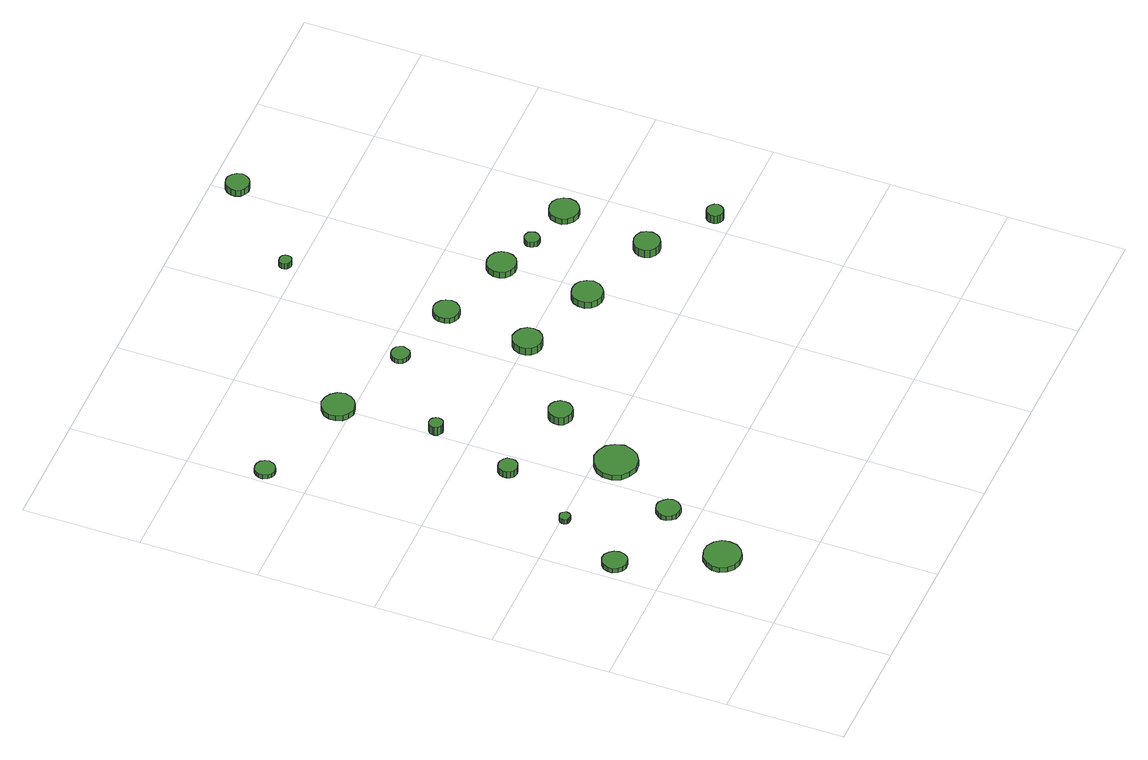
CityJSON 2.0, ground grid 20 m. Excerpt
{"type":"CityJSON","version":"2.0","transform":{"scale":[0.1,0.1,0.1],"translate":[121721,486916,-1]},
"CityObjects":{
"tree1":{"type":"SolitaryVegetationObject","attributes":{"function":"something"},"geometry":[{"type":"MultiSurface","lod":"1","boundaries":[[[0,1,2,3,4,5,6,7,8,9,10,11,12,13,14]],[[15,16,17,18,19,20,21,22,23,24,25,26,27,28,29]],[[0,29,28,1]],[[1,28,27,2]],[[2,27,26,3]],[[3,26,25,4]],[[4,25,24,5]],[[5,24,23,6]],[[6,23,22,7]],[[7,22,21,8]],[[8,21,20,9]],[[9,20,19,10]],[[10,19,18,11]],[[11,18,17,12]],[[12,17,16,13]],[[13,16,15,14]],[[14,15,29,0]]]}]},
"tree2":{"type":"SolitaryVegetationObject","attributes":{"function":"something"},"geometry":[{"type":"MultiSurface","lod":"1","boundaries":[[[30,31,32,33,34,35,36,37,38,39,40,41,42,43,44]],[[45,46,47,48,49,50,51,52,53,54,55,56,57,58,59]],[[30,59,58,31]],[[31,58,57,32]],[[32,57,56,33]],[[33,56,55,34]],[[34,55,54,35]],[[35,54,53,36]],[[36,53,52,37]],[[37,52,51,38]],[[38,51,50,39]],[[39,50,49,40]],[[40,49,48,41]],[[41,48,47,42]],[[42,47,46,43]],[[43,46,45,44]],[[44,45,59,30]]]}]},
"tree3":{"type":"SolitaryVegetationObject","attributes":{"function":"something"},"geometry":[{"type":"MultiSurface","lod":"1","boundaries":[[[60,61,62,63,64,65,66,67,68,69,70,71,72,73,74]],[[75,76,77,78,79,80,81,82,83,84,85,86,87,88,89]],[[60,89,88,61]],[[61,88,87,62]],[[62,87,86,63]],[[63,86,85,64]],[[64,85,84,65]],[[65,84,83,66]],[[66,83,82,67]],[[67,82,81,68]],[[68,81,80,69]],[[69,80,79,70]],[[70,79,78,71]],[[71,78,77,72]],[[72,77,76,73]],[[73,76,75,74]],[[74,75,89,60]]]}]},
"tree4":{"type":"SolitaryVegetationObject","attributes":{"function":"something"},"geometry":[{"type":"MultiSurface","lod":"1","boundaries":[[[90,91,92,93,94,95,96,97,98,99,100,101,102,103,104]],[[105,106,107,108,109,110,111,112,113,114,115,116,117,118,119]],[[90,119,118,91]],[[91,118,117,92]],[[92,117,116,93]],[[93,116,115,94]],[[94,115,114,95]],[[95,114,113,96]],[[96,113,112,97]],[[97,112,111,98]],[[98,111,110,99]],[[99,110,109,100]],[[100,109,108,101]],[[101,108,107,102]],[[102,107,106,103]],[[103,106,105,104]],[[104,105,119,90]]]}]},
"tree5":{"type":"SolitaryVegetationObject","attributes":{"function":"something"},"geometry":[{"type":"MultiSurface","lod":"1","boundaries":[[[120,121,122,123,124,125,126,127,128,129,130,131,132,133,134]],[[135,136,137,138,139,140,141,142,143,144,145,146,147,148,149]],[[120,149,148,121]],[[121,148,147,122]],[[122,147,146,123]],[[123,146,145,124]],[[124,145,144,125]],[[125,144,143,126]],[[126,143,142,127]],[[127,142,141,128]],[[128,141,140,129]],[[129,140,139,130]],[[130,139,138,131]],[[131,138,137,132]],[[132,137,136,133]],[[133,136,135,134]],[[134,135,149,120]]]}]},
"tree6":{"type":"SolitaryVegetationObject","attributes":{"function":"something"},"geometry":[{"type":"MultiSurface","lod":"1","boundaries":[[[150,151,152,153,154,155,156,157,158,159,160,161,162,163,164]],[[165,166,167,168,169,170,171,172,173,174,175,176,177,178,179]],[[150,179,178,151]],[[151,178,177,152]],[[152,177,176,153]],[[153,176,175,154]],[[154,175,174,155]],[[155,174,173,156]],[[156,173,172,157]],[[157,172,171,158]],[[158,171,170,159]],[[159,170,169,160]],[[160,169,168,161]],[[161,168,167,162]],[[162,167,166,163]],[[163,166,165,164]],[[164,165,179,150]]]}]},
"tree7":{"type":"SolitaryVegetationObject","attributes":{"function":"something"},"geometry":[{"type":"MultiSurface","lod":"1","boundaries":[[[180,181,182,183,184,185,186,187,188,189,190,191,192,193,194]],[[195,196,197,198,199,200,201,202,203,204,205,206,207,208,209]],[[180,209,208,181]],[[181,208,207,182]],[[182,207,206,183]],[[183,206,205,184]],[[184,205,204,185]],[[185,204,203,186]],[[186,203,202,187]],[[187,202,201,188]],[[188,201,200,189]],[[189,200,199,190]],[[190,199,198,191]],[[191,198,197,192]],[[192,197,196,193]],[[193,196,195,194]],[[194,195,209,180]]]}]},
"tree8":{"type":"SolitaryVegetationObject","attributes":{"function":"something"},"geometry":[{"type":"MultiSurface","lod":"1","boundaries":[[[210,211,212,213,214,215,216,217,218,219,220,221,222,223,224]],[[225,226,227,228,229,230,231,232,233,234,235,236,237,238,239]],[[210,239,238,211]],[[211,238,237,212]],[[212,237,236,213]],[[213,236,235,214]],[[214,235,234,215]],[[215,234,233,216]],[[216,233,232,217]],[[217,232,231,218]],[[218,231,230,219]],[[219,230,229,220]],[[220,229,228,221]],[[221,228,227,222]],[[222,227,226,223]],[[223,226,225,224]],[[224,225,239,210]]]}]},
"tree9":{"type":"SolitaryVegetationObject","attributes":{"function":"something"},"geometry":[{"type":"MultiSurface","lod":"1","boundaries":[[[240,241,242,243,244,245,246,247,248,249,250,251,252,253,254]],[[255,256,257,258,259,260,261,262,263,264,265,266,267,268,269]],[[240,269,268,241]],[[241,268,267,242]],[[242,267,266,243]],[[243,266,265,244]],[[244,265,264,245]],[[245,264,263,246]],[[246,263,262,247]],[[247,262,261,248]],[[248,261,260,249]],[[249,260,259,250]],[[250,259,258,251]],[[251,258,257,252]],[[252,257,256,253]],[[253,256,255,254]],[[254,255,269,240]]]}]},
"tree10":{"type":"SolitaryVegetationObject","attributes":{"function":"something"},"geometry":[{"type":"MultiSurface","lod":"1","boundaries":[[[270,271,272,273,274,275,276,277,278,279,280,281,282,283,284]],[[285,286,287,288,289,290,291,292,293,294,295,296,297,298,299]],[[270,299,298,271]],[[271,298,297,272]],[[272,297,296,273]],[[273,296,295,274]],[[274,295,294,275]],[[275,294,293,276]],[[276,293,292,277]],[[277,292,291,278]],[[278,291,290,279]],[[279,290,289,280]],[[280,289,288,281]],[[281,288,287,282]],[[282,287,286,283]],[[283,286,285,284]],[[284,285,299,270]]]}]},
"tree11":{"type":"SolitaryVegetationObject","attributes":{"function":"something"},"geometry":[{"type":"MultiSurface","lod":"1","boundaries":[[[300,301,302,303,304,305,306,307,308,309,310,311,312,313,314]],[[315,316,317,318,319,320,321,322,323,324,325,326,327,328,329]],[[300,329,328,301]],[[301,328,327,302]],[[302,327,326,303]],[[303,326,325,304]],[[304,325,324,305]],[[305,324,323,306]],[[306,323,322,307]],[[307,322,321,308]],[[308,321,320,309]],[[309,320,319,310]],[[310,319,318,311]],[[311,318,317,312]],[[312,317,316,313]],[[313,316,315,314]],[[314,315,329,300]]]}]},
"tree12":{"type":"SolitaryVegetationObject","attributes":{"function":"something"},"geometry":[{"type":"MultiSurface","lod":"1","boundaries":[[[330,331,332,333,334,335,336,337,338,339,340,341,342,343,344]],[[345,346,347,348,349,350,351,352,353,354,355,356,357,358,359]],[[330,359,358,331]],[[331,358,357,332]],[[332,357,356,333]],[[333,356,355,334]],[[334,355,354,335]],[[335,354,353,336]],[[336,353,352,337]],[[337,352,351,338]],[[338,351,350,339]],[[339,350,349,340]],[[340,349,348,341]],[[341,348,347,342]],[[342,347,346,343]],[[343,346,345,344]],[[344,345,359,330]]]}]},
"tree13":{"type":"SolitaryVegetationObject","attributes":{"function":"something"},"geometry":[{"type":"MultiSurface","lod":"1","boundaries":[[[360,361,362,363,364,365,366,367,368,369,370,371,372,373,374]],[[375,376,377,378,379,380,381,382,383,384,385,386,387,388,389]],[[360,389,388,361]],[[361,388,387,362]],[[362,387,386,363]],[[363,386,385,364]],[[364,385,384,365]],[[365,384,383,366]],[[366,383,382,367]],[[367,382,381,368]],[[368,381,380,369]],[[369,380,379,370]],[[370,379,378,371]],[[371,378,377,372]],[[372,377,376,373]],[[373,376,375,374]],[[374,375,389,360]]]}]},
"tree14":{"type":"SolitaryVegetationObject","attributes":{"function":"something"},"geometry":[{"type":"MultiSurface","lod":"1","boundaries":[[[390,391,392,393,394,395,396,397,398,399,400,401,402,403,404]],[[405,406,407,408,409,410,411,412,413,414,415,416,417,418,419]],[[390,419,418,391]],[[391,418,417,392]],[[392,417,416,393]],[[393,416,415,394]],[[394,415,414,395]],[[395,414,413,396]],[[396,413,412,397]],[[397,412,411,398]],[[398,411,410,399]],[[399,410,409,400]],[[400,409,408,401]],[[401,408,407,402]],[[402,407,406,403]],[[403,406,405,404]],[[404,405,419,390]]]}]},
"tree15":{"type":"SolitaryVegetationObject","attributes":{"function":"something"}},
"tree16":{"type":"SolitaryVegetationObject","attributes":{"function":"something"},"geometry":[{"type":"MultiSurface","lod":"1","boundaries":[[[420,421,422,423,424,425,426,427,428,429,430,431,432,433,434]],[[435,436,437,438,439,440,441,442,443,444,445,446,447,448,449]],[[420,449,448,421]],[[421,448,447,422]],[[422,447,446,423]],[[423,446,445,424]],[[424,445,444,425]],[[425,444,443,426]],[[426,443,442,427]],[[427,442,441,428]],[[428,441,440,429]],[[429,440,439,430]],[[430,439,438,431]],[[431,438,437,432]],[[432,437,436,433]],[[433,436,435,434]],[[434,435,449,420]]]}]},
"tree17":{"type":"SolitaryVegetationObject","attributes":{"function":"something"},"geometry":[{"type":"MultiSurface","lod":"1","boundaries":[[[450,451,452,453,454,455,456,457,458,459,460,461,462,463,464]],[[465,466,467,468,469,470,471,472,473,474,475,476,477,478,479]],[[450,479,478,451]],[[451,478,477,452]],[[452,477,476,453]],[[453,476,475,454]],[[454,475,474,455]],[[455,474,473,456]],[[456,473,472,457]],[[457,472,471,458]],[[458,471,470,459]],[[459,470,469,460]],[[460,469,468,461]],[[461,468,467,462]],[[462,467,466,463]],[[463,466,465,464]],[[464,465,479,450]]]}]},
"tree18":{"type":"SolitaryVegetationObject","attributes":{"function":"something"},"geometry":[{"type":"MultiSurface","lod":"1","boundaries":[[[480,481,482,483,484,485,486,487,488,489,490,491,492,493,494]],[[495,496,497,498,499,500,501,502,503,504,505,506,507,508,509]],[[480,509,508,481]],[[481,508,507,482]],[[482,507,506,483]],[[483,506,505,484]],[[484,505,504,485]],[[485,504,503,486]],[[486,503,502,487]],[[487,502,501,488]],[[488,501,500,489]],[[489,500,499,490]],[[490,499,498,491]],[[491,498,497,492]],[[492,497,496,493]],[[493,496,495,494]],[[494,495,509,480]]]}]},
"tree19":{"type":"SolitaryVegetationObject","attributes":{"function":"something"},"geometry":[{"type":"MultiSurface","lod":"1","boundaries":[[[510,511,512,513,514,515,516,517,518,519,520,521,522,523,524]],[[525,526,527,528,529,530,531,532,533,534,535,536,537,538,539]],[[510,539,538,511]],[[511,538,537,512]],[[512,537,536,513]],[[513,536,535,514]],[[514,535,534,515]],[[515,534,533,516]],[[516,533,532,517]],[[517,532,531,518]],[[518,531,530,519]],[[519,530,529,520]],[[520,529,528,521]],[[521,528,527,522]],[[522,527,526,523]],[[523,526,525,524]],[[524,525,539,510]]]}]},
"tree20":{"type":"SolitaryVegetationObject","attributes":{"function":"something"}},
"tree21":{"type":"SolitaryVegetationObject","attributes":{"function":"something"},"geometry":[{"type":"MultiSurface","lod":"1","boundaries":[[[540,541,542,543,544,545,546,547,548,549,550,551,552,553,554]],[[555,556,557,558,559,560,561,562,563,564,565,566,567,568,569]],[[540,569,568,541]],[[541,568,567,542]],[[542,567,566,543]],[[543,566,565,544]],[[544,565,564,545]],[[545,564,563,546]],[[546,563,562,547]],[[547,562,561,548]],[[548,561,560,549]],[[549,560,559,550]],[[550,559,558,551]],[[551,558,557,552]],[[552,557,556,553]],[[553,556,555,554]],[[554,555,569,540]]]}]},
"tree22":{"type":"SolitaryVegetationObject","attributes":{"function":"something"},"geometry":[{"type":"MultiSurface","lod":"1","boundaries":[[[570,571,572,573,574,575,576,577,578,579,580,581,582,583,584]],[[585,586,587,588,589,590,591,592,593,594,595,596,597,598,599]],[[570,599,598,571]],[[571,598,597,572]],[[572,597,596,573]],[[573,596,595,574]],[[574,595,594,575]],[[575,594,593,576]],[[576,593,592,577]],[[577,592,591,578]],[[578,591,590,579]],[[579,590,589,580]],[[580,589,588,581]],[[581,588,587,582]],[[582,587,586,583]],[[583,586,585,584]],[[584,585,599,570]]]}]},
"tree23":{"type":"SolitaryVegetationObject","attributes":{"function":"something"},"geometry":[{"type":"MultiSurface","lod":"1","boundaries":[[[600,601,602,603,604,605,606,607,608,609,610,611,612,613,614]],[[615,616,617,618,619,620,621,622,623,624,625,626,627,628,629]],[[600,629,628,601]],[[601,628,627,602]],[[602,627,626,603]],[[603,626,625,604]],[[604,625,624,605]],[[605,624,623,606]],[[606,623,622,607]],[[607,622,621,608]],[[608,621,620,609]],[[609,620,619,610]],[[610,619,618,611]],[[611,618,617,612]],[[612,617,616,613]],[[613,616,615,614]],[[614,615,629,600]]]}]}
},
"vertices":[
[51,283,16],[49,291,16],[44,298,16],[37,303,16],[28,304,16],[20,301,16],[14,295,16],[10,287,16],[10,279,16],[14,271,16],[20,265,16],[28,262,16],[37,263,16],[44,267,16],[49,274,16],[49,274,7],[44,267,7],[37,263,7],[28,262,7],[20,265,7],[14,271,7],[10,279,7],[10,287,7],[14,295,7],[20,301,7],[28,304,7],[37,303,7],[44,298,7],[49,291,7],[51,283,7],
[136,129,17],[134,142,17],[126,152,17],[115,159,17],[102,160,17],[89,156,17],[80,147,17],[74,135,17],[74,122,17],[80,111,17],[89,102,17],[102,98,17],[115,99,17],[126,106,17],[134,116,17],[134,116,7],[126,106,7],[115,99,7],[102,98,7],[89,102,7],[80,111,7],[74,122,7],[74,135,7],[80,147,7],[89,156,7],[102,160,7],[115,159,7],[126,152,7],[134,142,7],[136,129,7],
[105,394,15],[104,397,15],[102,401,15],[99,403,15],[95,403,15],[91,402,15],[88,399,15],[87,396,15],[87,392,15],[88,388,15],[91,386,15],[95,385,15],[99,385,15],[102,387,15],[104,390,15],[104,390,6],[102,387,6],[99,385,6],[95,385,6],[91,386,6],[88,388,6],[87,392,6],[87,396,6],[88,399,6],[91,402,6],[95,403,6],[99,403,6],[102,401,6],[104,397,6],[105,394,6],
[194,249,15],[192,257,15],[187,263,15],[180,268,15],[172,269,15],[164,266,15],[158,260,15],[154,253,15],[154,244,15],[158,237,15],[164,231,15],[172,229,15],[180,229,15],[187,234,15],[192,240,15],[192,240,6],[187,234,6],[180,229,6],[172,229,6],[164,231,6],[158,237,6],[154,244,6],[154,253,6],[158,260,6],[164,266,6],[172,269,6],[180,268,6],[187,263,6],[192,257,6],[194,249,6],
[40,876,14],[38,883,14],[34,889,14],[28,892,14],[21,893,14],[14,891,14],[9,886,14],[6,880,14],[6,873,14],[9,866,14],[14,861,14],[21,859,14],[28,860,14],[34,864,14],[38,869,14],[38,869,6],[34,864,6],[28,860,6],[21,859,6],[14,861,6],[9,866,6],[6,873,6],[6,880,6],[9,886,6],[14,891,6],[21,893,6],[28,892,6],[34,889,6],[38,883,6],[40,876,6],
[182,519,19],[181,526,19],[177,531,19],[171,534,19],[165,535,19],[158,533,19],[153,528,19],[151,522,19],[151,516,19],[153,510,19],[158,505,19],[165,503,19],[171,504,19],[177,507,19],[181,513,19],[181,513,6],[177,507,6],[171,504,6],[165,503,6],[158,505,6],[153,510,6],[151,516,6],[151,522,6],[153,528,6],[158,533,6],[165,535,6],[171,534,6],[177,531,6],[181,526,6],[182,519,6],
[280,366,16],[276,381,16],[268,393,16],[255,400,16],[240,402,16],[226,397,16],[214,387,16],[208,374,16],[208,359,16],[214,345,16],[226,335,16],[240,330,16],[255,332,16],[268,339,16],[276,351,16],[276,351,6],[268,339,6],[255,332,6],[240,330,6],[226,335,6],[214,345,6],[208,359,6],[208,374,6],[214,387,6],[226,397,6],[240,402,6],[255,400,6],[268,393,6],[276,381,6],[280,366,6],
[223,660,22],[222,665,22],[219,669,22],[215,671,22],[210,672,22],[206,670,22],[202,667,22],[200,662,22],[200,658,22],[202,653,22],[206,650,22],[210,648,22],[215,649,22],[219,651,22],[222,655,22],[222,655,5],[219,651,5],[215,649,5],[210,648,5],[206,650,5],[202,653,5],[200,658,5],[200,662,5],[202,667,5],[206,670,5],[210,672,5],[215,671,5],[219,669,5],[222,665,5],[223,660,5],
[226,821,16],[223,833,16],[216,842,16],[207,847,16],[195,849,16],[185,845,16],[176,837,16],[172,827,16],[172,816,16],[176,805,16],[185,798,16],[195,794,16],[207,796,16],[216,801,16],[223,810,16],[223,810,6],[216,801,6],[207,796,6],[195,794,6],[185,798,6],[176,805,6],[172,816,6],[172,827,6],[176,837,6],[185,845,6],[195,849,6],[207,847,6],[216,842,6],[223,833,6],[226,821,6],
[334,489,20],[333,497,20],[328,504,20],[321,508,20],[312,509,20],[305,506,20],[298,501,20],[295,493,20],[295,485,20],[298,477,20],[305,472,20],[312,469,20],[321,470,20],[328,474,20],[333,481,20],[333,481,5],[328,474,5],[321,470,5],[312,469,5],[305,472,5],[298,477,5],[295,485,5],[295,493,5],[298,501,5],[305,506,5],[312,509,5],[321,508,5],[328,504,5],[333,497,5],[334,489,5],
[362,775,14],[360,781,14],[357,786,14],[351,789,14],[345,790,14],[339,788,14],[334,784,14],[331,778,14],[331,772,14],[334,766,14],[339,762,14],[345,760,14],[351,760,14],[357,763,14],[360,769,14],[360,769,5],[357,763,5],[351,760,5],[345,760,5],[339,762,5],[334,766,5],[331,772,5],[331,778,5],[334,784,5],[339,788,5],[345,790,5],[351,789,5],[357,786,5],[360,781,5],[362,775,5],
[472,598,19],[470,608,19],[464,616,19],[455,621,19],[445,623,19],[435,619,19],[428,613,19],[424,603,19],[424,593,19],[428,584,19],[435,577,19],[445,574,19],[455,575,19],[464,580,19],[470,588,19],[470,588,5],[464,580,5],[455,575,5],[445,574,5],[435,577,5],[428,584,5],[424,593,5],[424,603,5],[428,613,5],[435,619,5],[445,623,5],[455,621,5],[464,616,5],[470,608,5],[472,598,5],
[488,744,14],[486,753,14],[481,760,14],[473,765,14],[464,766,14],[455,763,14],[448,757,14],[445,749,14],[445,739,14],[448,731,14],[455,725,14],[464,722,14],[473,723,14],[481,728,14],[486,735,14],[486,735,4],[481,728,4],[473,723,4],[464,722,4],[455,725,4],[448,731,4],[445,739,4],[445,749,4],[448,757,4],[455,763,4],[464,766,4],[473,765,4],[481,760,4],[486,753,4],[488,744,4],
[610,551,17],[607,561,17],[601,570,17],[592,575,17],[581,576,17],[571,573,17],[563,566,17],[559,556,17],[559,545,17],[563,536,17],[571,529,17],[581,525,17],[592,526,17],[601,532,17],[607,540,17],[607,540,4],[601,532,4],[592,526,4],[581,525,4],[571,529,4],[563,536,4],[559,545,4],[559,556,4],[563,566,4],[571,573,4],[581,576,4],[592,575,4],[601,570,4],[607,561,4],[610,551,4],
[482,1021,19],[482,1025,19],[479,1029,19],[475,1031,19],[471,1031,19],[467,1030,19],[464,1027,19],[462,1023,19],[462,1019,19],[464,1015,19],[467,1012,19],[471,1011,19],[475,1011,19],[479,1013,19],[482,1017,19],[482,1017,8],[479,1013,8],[475,1011,8],[471,1011,8],[467,1012,8],[464,1015,8],[462,1019,8],[462,1023,8],[464,1027,8],[467,1030,8],[471,1031,8],[475,1031,8],[479,1029,8],[482,1025,8],[482,1021,8],
[621,702,16],[619,712,16],[613,720,16],[604,725,16],[594,726,16],[584,723,16],[577,716,16],[573,707,16],[573,697,16],[577,688,16],[584,681,16],[594,678,16],[604,679,16],[613,684,16],[619,692,16],[619,692,4],[613,684,4],[604,679,4],[594,678,4],[584,681,4],[577,688,4],[573,697,4],[573,707,4],[577,716,4],[584,723,4],[594,726,4],[604,725,4],[613,720,4],[619,712,4],[621,702,4],
[682,679,14],[681,684,14],[678,689,14],[673,691,14],[668,692,14],[663,690,14],[659,687,14],[657,682,14],[657,677,14],[659,672,14],[663,668,14],[668,666,14],[673,667,14],[678,670,14],[681,674,14],[681,674,4],[678,670,4],[673,667,4],[668,666,4],[663,668,4],[659,672,4],[657,677,4],[657,682,4],[659,687,4],[663,690,4],[668,692,4],[673,691,4],[678,689,4],[681,684,4],[682,679,4],
[746,505,19],[744,514,19],[739,522,19],[731,526,19],[722,527,19],[713,524,19],[706,518,19],[702,510,19],[702,501,19],[706,492,19],[713,486,19],[722,483,19],[731,484,19],[739,489,19],[744,496,19],[744,496,4],[739,489,4],[731,484,4],[722,483,4],[713,486,4],[706,492,4],[702,501,4],[702,510,4],[706,518,4],[713,524,4],[722,527,4],[731,526,4],[739,522,4],[744,514,4],[746,505,4],
[772,655,16],[770,665,16],[764,674,16],[755,679,16],[745,680,16],[735,677,16],[727,670,16],[723,660,16],[723,650,16],[727,641,16],[735,634,16],[745,631,16],[755,632,16],[764,637,16],[770,645,16],[770,645,5],[764,637,5],[755,632,5],[745,631,5],[735,634,5],[727,641,5],[723,650,5],[723,660,5],[727,670,5],[735,677,5],[745,680,5],[755,679,5],[764,674,5],[770,665,5],[772,655,5],
[625,1156,23],[623,1164,23],[618,1170,23],[611,1175,23],[603,1175,23],[595,1173,23],[589,1167,23],[586,1160,23],[586,1152,23],[589,1144,23],[595,1139,23],[603,1136,23],[611,1137,23],[618,1141,23],[623,1148,23],[623,1148,10],[618,1141,10],[611,1137,10],[603,1136,10],[595,1139,10],[589,1144,10],[586,1152,10],[586,1160,10],[589,1167,10],[595,1173,10],[603,1175,10],[611,1175,10],[618,1170,10],[623,1164,10],[625,1156,10],
[841,430,22],[839,436,22],[836,440,22],[831,443,22],[826,444,22],[820,442,22],[816,438,22],[814,433,22],[814,427,22],[816,422,22],[820,418,22],[826,416,22],[831,417,22],[836,420,22],[839,424,22],[839,424,5],[836,420,5],[831,417,5],[826,416,5],[820,418,5],[816,422,5],[814,427,5],[814,433,5],[816,438,5],[820,442,5],[826,444,5],[831,443,5],[836,440,5],[839,436,5],[841,430,5]
]}
